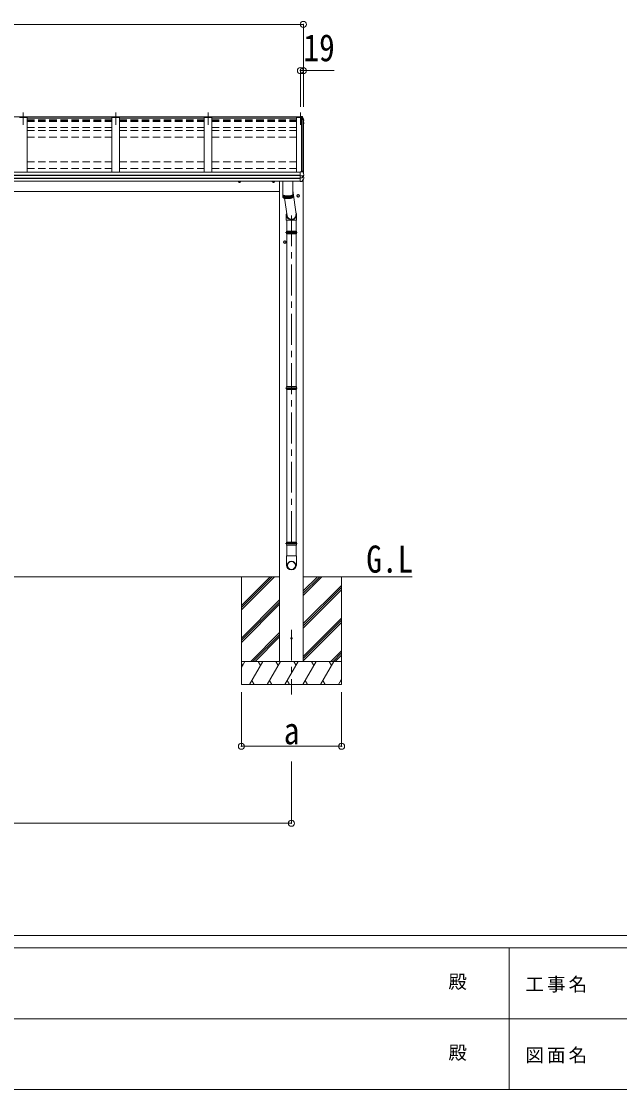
# Model space of a CAD drawing. Units: millimetres at full size, sheet at 1:40; details may follow other scales. Extents: x -11243 to 11243, y -7760 to 7760.
# Drawn here: x -3766 to 119, y -7760 to -826 of the extents above; entities that cross this region are included whole.
import ezdxf
from ezdxf.enums import TextEntityAlignment as Align

# ---------------------------------------------------------------- set-up
doc = ezdxf.new("R2010")
doc.units = ezdxf.units.MM
doc.header["$LTSCALE"] = 40
doc.header["$PDMODE"] = 32
doc.header["$PDSIZE"] = 40
doc.linetypes.add('CHAIN1', pattern=[8, 5, -1, 1, -1])
doc.linetypes.add('DASHED1', pattern=[1.8, 1.2, -0.6])
for name, color, linetype, lineweight in [('0-0_0', 7, 'Continuous', 9), ('0-1_本体', 5, 'CHAIN1', 9), ('0-3_ELV2', 4, 'Continuous', 9), ('0-6_OTH_LINE', 6, 'Continuous', 9), ('0-7_SHAPE', 4, 'Continuous', 9), ('0-9_OUTLINE', 7, 'Continuous', 9), ('F-0_240', 7, 'Continuous', 9)]:
    doc.layers.add(name, color=color, linetype=linetype, lineweight=lineweight)
doc.styles.add('ＭＳ ゴシック', font='')
doc.styles.get('ＭＳ ゴシック').set_extended_font_data('MS Gothic')

msp = doc.modelspace()

# ---------------------------------------------------------------- linework, layer by layer
at = {"layer": '0-0_0'}
for p, q in [((-2088.75, -4430.86), (-7817.75, -4430.86)), ((-2336.75, -4430.86), (-2336.75, -5130.86)), ((-2336.75, -4616.84), (-2150.77, -4430.86)), ((-2336.75, -4630.98), (-2136.63, -4430.86)), ((-2336.75, -4645.12), (-2122.49, -4430.86)), ((-2336.75, -4432.99), (-2334.62, -4430.86)), ((-1227.13, -4430.86), (-1934.75, -4430.86)), ((-1934.75, -4551.49), (-1814.12, -4430.86)), ((-1934.75, -4537.35), (-1828.26, -4430.86)), ((-1934.75, -4523.21), (-1842.4, -4430.86)), ((-1686.75, -4430.86), (-1686.75, -5130.86)), ((-1934.75, -4735.34), (-1686.75, -4487.34)), ((-1934.75, -4749.48), (-1686.75, -4501.48)), ((-1934.75, -4763.62), (-1686.75, -4515.62)), ((-2336.75, -4828.97), (-2088.75, -4580.97)), ((-2336.75, -4843.11), (-2088.75, -4595.11)), ((-2336.75, -4857.25), (-2088.75, -4609.25)), ((-1934.75, -4947.47), (-1686.75, -4699.47)), ((-1934.75, -4961.61), (-1686.75, -4713.61)), ((-1934.75, -4975.75), (-1686.75, -4727.75)), ((-2276.51, -4980.86), (-2088.75, -4793.1)), ((-2262.37, -4980.86), (-2088.75, -4807.24)), ((-2248.23, -4980.86), (-2088.75, -4821.39)), ((-1756.01, -4980.86), (-1686.75, -4911.6)), ((-1686.75, -4980.86), (-2336.75, -4980.86)), ((-2336.75, -5020.95), (-2313.6, -4980.86)), ((-2284.74, -5130.86), (-2198.13, -4980.86)), ((-2213.13, -5006.84), (-2228.14, -4980.86)), ((-2169.27, -5130.86), (-2082.66, -4980.86)), ((-2097.66, -5006.84), (-2112.67, -4980.86)), ((-2053.8, -5130.86), (-1967.19, -4980.86)), ((-1982.19, -5006.84), (-1997.2, -4980.86)), ((-1938.33, -5130.86), (-1851.72, -4980.86)), ((-1866.72, -5006.84), (-1881.72, -4980.86)), ((-1822.86, -5130.86), (-1736.25, -4980.86)), ((-1766.25, -4980.86), (-1751.25, -5006.84)), ((-1741.87, -4980.86), (-1686.75, -4925.74)), ((-1727.73, -4980.86), (-1686.75, -4939.88)), ((-2328.6, -5006.84), (-2336.75, -4992.73)), ((-2336.75, -5130.86), (-1686.75, -5130.86)), ((-2269.74, -5104.88), (-2254.74, -5130.86)), ((-2154.27, -5104.88), (-2139.27, -5130.86)), ((-2038.8, -5104.88), (-2023.8, -5130.86)), ((-1923.33, -5104.88), (-1908.33, -5130.86)), ((-1807.86, -5104.88), (-1792.86, -5130.86)), ((-1707.39, -5130.86), (-1686.75, -5095.12)), ((-1692.39, -5104.88), (-1686.75, -5114.64))]:
    msp.add_line(p, q, dxfattribs=at)
at = {"layer": '0-0_0', "linetype": 'DASHED1'}
msp.add_line((-1934.75, -4980.86), (-2088.75, -4980.86), dxfattribs=at)
at = {"layer": '0-1_本体'}
for p, q in [((-3753.25, -1417.87), (-3753.25, -1497.13)), ((-3153.25, -1417.48), (-3153.25, -1496.74)), ((-2553.25, -1417.48), (-2553.25, -1496.74)), ((-1953.25, -1417.48), (-1953.25, -1496.74)), ((-2011.75, -2084.96), (-2011.75, -4229.57)), ((-2011.75, -4774.91), (-2011.75, -5195.99))]:
    msp.add_line(p, q, dxfattribs=at)
at = {"layer": '0-3_ELV2'}
for p, q in [((-3728.25, -1449.04), (-3778.25, -1449.04)), ((-3728.25, -1449.04), (-3728.25, -1805.3)), ((-3728.25, -1454.44), (-3178.25, -1454.44)), ((-3128.25, -1449.04), (-3178.25, -1449.04)), ((-3178.25, -1449.04), (-3178.25, -1805.3)), ((-3128.25, -1449.04), (-3128.25, -1805.3)), ((-3128.25, -1454.44), (-2578.25, -1454.44)), ((-2528.25, -1449.04), (-2578.25, -1449.04)), ((-2578.25, -1449.04), (-2578.25, -1805.3)), ((-2528.25, -1449.04), (-2528.25, -1805.3)), ((-2528.25, -1454.44), (-1978.25, -1454.44)), ((-1941.37, -1449.04), (-1978.25, -1449.04)), ((-1978.25, -1449.04), (-1978.25, -1805.3)), ((-1956.25, -1445.76), (-1956.25, -1442.9)), ((-1956.25, -1442.9), (-1942.09, -1443.67)), ((-1953.25, -1445.76), (-1956.25, -1445.76)), ((-1953.25, -1445.76), (-1953.25, -1448.99)), ((-1953.25, -1449.04), (-1953.25, -1445.76)), ((-1953.25, -1448), (-1942.42, -1448.6)), ((-1942.42, -1448.99), (-1953.25, -1448.99)), ((-1946.95, -1802.72), (-1946.95, -1449.04)), ((-1942.42, -1448.6), (-1942.05, -1446.13)), ((-1942.42, -1448.6), (-1942.42, -1449.03)), ((-1942.27, -1448.82), (-1942.05, -1447.33)), ((-1941.08, -1448.88), (-1942.27, -1448.82)), ((-1934.25, -1467.59), (-1941.37, -1449.04)), ((-1941.25, -1449.36), (-1941.25, -1797.35)), ((-1934.25, -1467.59), (-1934.25, -1811.87)), ((-1934.25, -1468.62), (-1933.69, -1468.51)), ((-1934.25, -1468.97), (-1933.69, -1468.86)), ((-1932.83, -1470.22), (-1934.25, -1470.49)), ((-1934.25, -1482.28), (-1933.11, -1482.42)), ((-1934.25, -1486.29), (-1932.43, -1486.65)), ((-1933.4, -1487.98), (-1934.25, -1487.82)), ((-1931.78, -1464.93), (-1931.78, -1468.95)), ((-1931.42, -1483.54), (-1931.41, -1483.6)), ((-1931.38, -1483.87), (-1931.38, -1487.92)), ((-1956.25, -1865.75), (-1956.25, -1802.27)), ((-7950.25, -1805.3), (-1956.25, -1805.3)), ((-7950.25, -1824.83), (-1956.25, -1824.83)), ((-7950.25, -1825.73), (-1956.25, -1825.73)), ((-7950.25, -1842.96), (-1956.25, -1842.96)), ((-7950.25, -1844.93), (-1956.25, -1844.93)), ((-7950.25, -1862.95), (-1956.25, -1862.95)), ((-2088.75, -1862.95), (-2088.75, -4980.86)), ((-1956.25, -1827.58), (-1941.46, -1827.68)), ((-1956.25, -1841.44), (-1941.46, -1841.24)), ((-1956.25, -1865.75), (-1944.67, -1865.12)), ((-1943.88, -1864.65), (-1943.89, -1864.67)), ((-1939.8, -1827.59), (-1933.43, -1826.79)), ((-1939.25, -1827.52), (-1939.25, -1841.31)), ((-1939.25, -1835.3), (-1932.02, -1836.71)), ((-1934.75, -1850.37), (-1934.75, -4980.86)), ((-1934.25, -1826.9), (-1934.25, -1836.27)), ((-1932.55, -1826.65), (-1932.48, -1826.64)), ((-1932.55, -1826.65), (-1932.55, -1826.65)), ((-1931.68, -1825.66), (-1931.68, -1819.15)), ((-1931.21, -1844.21), (-1931.21, -1837.68)), ((-7817.75, -1930.86), (-2088.75, -1930.86))]:
    msp.add_line(p, q, dxfattribs=at)
at = {"layer": '0-3_ELV2', "linetype": 'DASHED1'}
for p, q in [((-3728.25, -1464.56), (-3178.25, -1464.56)), ((-3728.25, -1469.4), (-3178.25, -1469.4)), ((-3728.25, -1470.94), (-3178.25, -1470.94)), ((-3728.25, -1472.9), (-3178.25, -1472.9)), ((-3728.25, -1476.67), (-3178.25, -1476.67)), ((-3728.25, -1513.98), (-3178.25, -1513.98)), ((-3128.25, -1464.56), (-2578.25, -1464.56)), ((-3128.25, -1469.4), (-2578.25, -1469.4)), ((-3128.25, -1470.94), (-2578.25, -1470.94)), ((-3128.25, -1472.9), (-2578.25, -1472.9)), ((-3128.25, -1476.67), (-2578.25, -1476.67)), ((-3128.25, -1513.98), (-2578.25, -1513.98)), ((-2528.25, -1464.56), (-1978.25, -1464.56)), ((-2528.25, -1469.4), (-1978.25, -1469.4)), ((-2528.25, -1470.94), (-1978.25, -1470.94)), ((-2528.25, -1472.9), (-1978.25, -1472.9)), ((-2528.25, -1476.67), (-1978.25, -1476.67)), ((-2528.25, -1513.98), (-1978.25, -1513.98)), ((-3728.25, -1535.13), (-3178.25, -1535.13)), ((-3728.25, -1577.65), (-3178.25, -1577.65)), ((-3128.25, -1535.13), (-2578.25, -1535.13)), ((-3128.25, -1577.65), (-2578.25, -1577.65)), ((-2528.25, -1535.13), (-1978.25, -1535.13)), ((-2528.25, -1577.65), (-1978.25, -1577.65)), ((-3728.25, -1737.92), (-3178.25, -1737.92)), ((-3728.25, -1780.44), (-3178.25, -1780.44)), ((-3128.25, -1737.92), (-2578.25, -1737.92)), ((-3128.25, -1780.44), (-2578.25, -1780.44)), ((-2528.25, -1737.92), (-1978.25, -1737.92)), ((-2528.25, -1780.44), (-1978.25, -1780.44))]:
    msp.add_line(p, q, dxfattribs=at)
at = {"layer": '0-3_ELV2'}
for points in [[(-7953.25, -1449.04), (-7953.25, -1445.76), (-1953.25, -1445.76)], [(-1956.25, -1445.33), (-1942.05, -1446.13), (-1942.05, -1447.33), (-1940.93, -1447.39)], [(-1942.36, -1449.03), (-1942.27, -1448.47), (-1942.27, -1448.82)], [(-1939.45, -1444.88), (-1935.2, -1455.49), (-1931.85, -1464.44), (-1931.79, -1464.71), (-1931.78, -1464.77)], [(-1939.45, -1448.45), (-1938.45, -1450.94), (-1937.47, -1453.44), (-1936.5, -1455.94), (-1935.54, -1458.44), (-1934.6, -1460.95), (-1933.67, -1463.47), (-1932.75, -1465.99), (-1931.85, -1468.51)], [(-1931.55, -1488.56), (-1933.01, -1491.11), (-1934.25, -1493.23)], [(-1931.79, -1464.77), (-1931.78, -1464.88), (-1931.78, -1464.93)], [(-1931.41, -1483.56), (-1931.38, -1483.73), (-1931.38, -1483.87)], [(-1956.25, -1802.27), (-1942.25, -1802.95), (-1942.25, -1797.3), (-1940.49, -1797.39)], [(-1939.61, -1798.02), (-1938.58, -1800.6), (-1937.56, -1803.18), (-1936.55, -1805.78), (-1935.56, -1808.38), (-1934.58, -1810.98), (-1933.62, -1813.59), (-1932.67, -1816.2), (-1931.74, -1818.82)], [(-2349.24, -1870.65), (-2355.74, -1866.9), (-2355.74, -1862.95)], [(-2349.24, -1870.65), (-2342.74, -1866.9), (-2342.74, -1862.95)], [(-2129.25, -1870.65), (-2135.75, -1866.9), (-2135.75, -1862.95)], [(-2129.25, -1870.65), (-2122.75, -1866.9), (-2122.75, -1862.95)], [(-1939.8, -1827.59), (-1940.05, -1827.61), (-1940.2, -1827.63)], [(-1935.03, -1826.88), (-1933.79, -1826.83), (-1932.55, -1826.65)], [(-1931.74, -1818.82), (-1931.69, -1819.03), (-1931.68, -1819.15)], [(-1967.75, -1965.65), (-1974.25, -1961.9), (-1974.25, -1954.4), (-1967.75, -1950.64)], [(-1967.75, -1965.65), (-1961.25, -1961.9), (-1961.25, -1954.4), (-1967.75, -1950.64)], [(-2054.75, -2265.65), (-2061.25, -2261.9), (-2061.25, -2254.4), (-2054.75, -2250.64)], [(-2054.75, -2265.65), (-2048.25, -2261.9), (-2048.25, -2254.4), (-2054.75, -2250.64)]]:
    msp.add_lwpolyline(points, dxfattribs=at)
for centre, radius in [((-1967.75, -1958.15), 8.5), ((-1967.75, -1958.15), 7.7), ((-1967.75, -1958.15), 6.5), ((-2054.75, -2258.15), 8.5), ((-2054.75, -2258.15), 7.7), ((-2054.75, -2258.15), 6.5), ((-2011.75, -4830.86), 5)]:
    msp.add_circle(centre, radius, dxfattribs=at)
for centre, radius, start, end in [((-1941.67, -1446.26), 2.62, 31.83445, 99.24), ((-1941.09, -1449.18), 0.3, 21.99494, 87.04231), ((-1941.02, -1449.09), 1.7, 22.00225, 87.0423), ((-2403.19, -1635.44), 498.52, 19.56907, 21.95354), ((-2366.01, -1239.66), 499.04, 329.90411, 330.14673), ((-2366.01, -1240.01), 499.04, 329.90411, 330.14673), ((-1933.74, -1468.22), 0.3, 280.95393, 327.06409), ((-1933.74, -1468.57), 0.299, 280.88931, 19.51522), ((-1933.46, -1488.28), 0.299, 330.19129, 79.12168), ((-1933.13, -1484.75), 2.32, 60.30373, 87.34859), ((-1933.07, -1468.95), 1.3, 280.88938, 19.44863), ((-1932.68, -1483.83), 1.3, 10.02543, 80.23195), ((-1932.67, -1487.92), 1.3, 330.27138, 79.1216), ((-1940.54, -1798.39), 1, 22.05378, 87.04045), ((-2349.24, -1863.15), 8.5, 178.68472, 1.31528), ((-2349.24, -1863.15), 7.7, 178.54804, 1.45196), ((-2349.24, -1863.15), 6.5, 178.27976, 1.72024), ((-2129.25, -1863.15), 8.5, 178.68482, 1.31518), ((-2129.25, -1863.15), 7.7, 178.54815, 1.45185), ((-2129.25, -1863.15), 6.5, 178.27991, 1.72009), ((-1944.72, -1864.12), 1, 273.10735, 326.38063), ((-2326.15, -1610.51), 459.05, 326.38357, 329.32444), ((-1938.91, -1824.96), 16.37, 265.48312, 268.58725), ((-1932.68, -1825.66), 1, 281.45361, 0), ((-1932.21, -1837.69), 0.998, 0.05121, 79.086), ((-1932.21, -1844.21), 1, 329.32149, 0)]:
    msp.add_arc(centre, radius, start, end, dxfattribs=at)
for centre, major_axis, ratio, start_param, end_param in [((-1940.1, -1820.07), (-9.96, -2.12), 0.734427, 1.2806875, 1.4059912), ((-1940.1, -1848.84), (-9.97, 1.96), 0.736539, 4.8664216, 4.9917253), ((-1940.25, -1841.12), (-1, 0.195), 0.067217, 2.8005545, 3.1546872)]:
    msp.add_ellipse(centre, major_axis=major_axis, ratio=ratio, start_param=start_param, end_param=end_param, dxfattribs=at)
at = {"layer": '0-6_OTH_LINE'}
for p, q in [((-7972.25, -845.76), (-1934.25, -845.76)), ((-1934.25, -845.76), (-1934.25, -1381.23)), ((-1953.25, -1145.76), (-1953.25, -1381.23)), ((-1953.25, -1145.76), (-1934.25, -1145.76)), ((-1934.25, -1145.76), (-1934.25, -1381.23)), ((-1934.25, -1145.76), (-1734.03, -1145.76)), ((-2336.75, -5530.84), (-2336.75, -5180.86)), ((-1686.75, -5530.84), (-1686.75, -5180.86)), ((-2336.75, -5530.84), (-1686.75, -5530.84)), ((-2011.75, -6030.86), (-2011.75, -5630.86)), ((-7894.75, -6030.86), (-2011.75, -6030.86))]:
    msp.add_line(p, q, dxfattribs=at)
for p in [(-1934.25, -845.76), (-1953.25, -1145.76), (-1934.25, -1145.76), (-2336.75, -5530.84), (-1686.75, -5530.84), (-2011.75, -6030.86)]:
    msp.add_point(p, dxfattribs=at)
at = {"layer": '0-9_OUTLINE'}
for p, q in [((-2067.75, -1862.95), (-2067.75, -1951.06)), ((-2003.75, -1951.06), (-2003.75, -1862.95)), ((-2003.75, -1923.82), (-1982.1, -2077.05)), ((-2067.75, -1952.02), (-2067.75, -1967.48)), ((-2067.17, -1969.03), (-2067.17, -1953.58)), ((-2065.94, -1954.76), (-2065.94, -1970.22)), ((-2064.12, -1971.31), (-2064.12, -1955.85)), ((-2061.75, -1956.85), (-2061.75, -1972.31)), ((-2058.89, -1973.2), (-2058.89, -1957.75)), ((-2057.45, -1973.57), (-2040.11, -2088.7)), ((-2055.57, -1973.98), (-2055.57, -1958.53)), ((-2051.87, -1959.18), (-2051.87, -1974.63)), ((-2047.85, -1959.69), (-2047.85, -1975.14)), ((-2043.61, -1960.05), (-2043.61, -1975.5)), ((-2039.21, -1960.25), (-2039.21, -1975.71)), ((-2034.75, -1960.3), (-2034.75, -1975.75)), ((-2030.31, -1960.18), (-2030.31, -1975.64)), ((-2025.98, -1959.91), (-2025.98, -1975.36)), ((-2021.84, -1959.48), (-2021.84, -1974.93)), ((-2017.97, -1958.91), (-2017.97, -1974.36)), ((-2014.45, -1958.2), (-2014.45, -1973.66)), ((-2011.35, -1957.38), (-2011.35, -1972.83)), ((-2008.73, -1956.46), (-2008.73, -1971.91)), ((-2006.63, -1955.46), (-2006.63, -1970.91)), ((-2005.11, -1954.4), (-2005.11, -1969.86)), ((-2003.75, -1967.48), (-2003.75, -1952.02)), ((-2045.14, -2084.44), (-2045.14, -2116.03)), ((-1979.14, -2116.03), (-2045.14, -2116.03)), ((-2041.75, -2116.03), (-2041.75, -2186.9)), ((-1981.75, -2116.03), (-1981.75, -2186.9)), ((-1979.14, -2084.86), (-1979.14, -2116.03)), ((-2049.75, -2195.9), (-1973.75, -2195.9)), ((-2044.35, -2188.9), (-1979.15, -2188.9)), ((-2044.35, -2202.9), (-1979.15, -2202.9)), ((-2043.75, -2186.9), (-1979.75, -2186.9)), ((-2043.75, -2186.9), (-2043.75, -2188.9)), ((-2043.75, -2202.9), (-2043.75, -2204.9)), ((-2043.75, -2204.9), (-1979.75, -2204.9)), ((-2041.75, -2204.9), (-2041.75, -3196.87)), ((-1981.75, -2204.9), (-1981.75, -3196.87)), ((-1979.75, -2186.9), (-1979.75, -2188.9)), ((-1979.75, -2202.9), (-1979.75, -2204.9)), ((-2049.75, -3205.87), (-1973.75, -3205.87)), ((-2044.35, -3198.87), (-1979.15, -3198.87)), ((-2044.35, -3212.87), (-1979.15, -3212.87)), ((-2043.75, -3196.87), (-1979.75, -3196.87)), ((-2043.75, -3196.87), (-2043.75, -3198.87)), ((-2043.75, -3212.87), (-2043.75, -3214.87)), ((-2043.75, -3214.87), (-1979.75, -3214.87)), ((-2041.75, -3214.87), (-2041.75, -4206.85)), ((-1981.75, -3214.87), (-1981.75, -4206.85)), ((-1979.75, -3196.87), (-1979.75, -3198.87)), ((-1979.75, -3212.87), (-1979.75, -3214.87)), ((-2049.75, -4215.85), (-1973.75, -4215.85)), ((-2044.35, -4208.85), (-1979.15, -4208.85)), ((-2044.35, -4222.85), (-1979.15, -4222.85)), ((-2043.75, -4206.85), (-1979.75, -4206.85)), ((-2043.75, -4206.85), (-2043.75, -4208.85)), ((-2043.75, -4222.85), (-2043.75, -4224.85)), ((-2043.75, -4224.85), (-1979.75, -4224.85)), ((-2041.75, -4224.85), (-2041.75, -4295.85)), ((-1981.75, -4224.85), (-1981.75, -4295.85)), ((-1979.75, -4206.85), (-1979.75, -4208.85)), ((-1979.75, -4222.85), (-1979.75, -4224.85)), ((-1979.9, -4295.85), (-2043.6, -4295.85)), ((-2043.6, -4295.85), (-2043.6, -4355.12)), ((-1979.9, -4295.85), (-1979.9, -4355.12))]:
    msp.add_line(p, q, dxfattribs=at)
for points in [[(-2067.75, -1951.06), (-2067.75, -1951.2), (-2067.64, -1951.76), (-2067.38, -1952.31), (-2066.98, -1952.86), (-2066.44, -1953.4), (-2065.76, -1953.94), (-2064.94, -1954.45), (-2063.99, -1954.96), (-2062.91, -1955.44), (-2061.7, -1955.9), (-2060.38, -1956.35), (-2058.95, -1956.76), (-2057.4, -1957.16), (-2055.76, -1957.52), (-2054.03, -1957.86), (-2052.22, -1958.16), (-2050.33, -1958.43), (-2048.37, -1958.67), (-2046.36, -1958.87), (-2044.3, -1959.04), (-2042.19, -1959.17), (-2040.06, -1959.27), (-2037.91, -1959.32), (-2035.75, -1959.34)], [(-2067.7, -1951.54), (-2067.71, -1951.61), (-2067.75, -1952.16), (-2067.64, -1952.72), (-2067.38, -1953.28), (-2066.98, -1953.83), (-2066.44, -1954.37), (-2065.76, -1954.9), (-2064.94, -1955.42), (-2063.99, -1955.92), (-2062.91, -1956.41), (-2061.7, -1956.87), (-2060.38, -1957.31), (-2058.95, -1957.73), (-2057.4, -1958.12), (-2055.76, -1958.49), (-2054.03, -1958.82), (-2052.22, -1959.13), (-2050.33, -1959.4), (-2048.37, -1959.64), (-2046.36, -1959.84), (-2044.3, -1960.01), (-2042.19, -1960.14), (-2040.06, -1960.23), (-2037.91, -1960.29), (-2035.75, -1960.31)], [(-2067.75, -1967.48), (-2067.75, -1967.62), (-2067.64, -1968.18), (-2067.38, -1968.73), (-2066.98, -1969.28), (-2066.44, -1969.82), (-2065.76, -1970.36), (-2064.94, -1970.87), (-2063.99, -1971.38), (-2062.91, -1971.86), (-2061.7, -1972.32), (-2060.38, -1972.77), (-2058.95, -1973.19), (-2057.4, -1973.58), (-2055.76, -1973.94), (-2054.03, -1974.28), (-2052.22, -1974.58), (-2050.33, -1974.85), (-2048.37, -1975.09), (-2046.36, -1975.29), (-2044.3, -1975.46), (-2042.19, -1975.59), (-2040.06, -1975.69), (-2037.91, -1975.74), (-2035.75, -1975.76)], [(-2066.05, -1953.73), (-2065.6, -1954.19), (-2064.96, -1954.71), (-2064.19, -1955.22), (-2063.28, -1955.72), (-2062.24, -1956.19), (-2061.08, -1956.65), (-2059.8, -1957.09), (-2058.41, -1957.5), (-2056.91, -1957.89), (-2055.32, -1958.25), (-2053.63, -1958.58), (-2051.86, -1958.88), (-2050.01, -1959.15), (-2048.1, -1959.38), (-2046.13, -1959.58), (-2044.12, -1959.75), (-2042.06, -1959.88), (-2039.97, -1959.97), (-2037.87, -1960.03), (-2035.75, -1960.05)], [(-2035.75, -1959.34), (-2033.59, -1959.32), (-2031.44, -1959.27), (-2029.31, -1959.17), (-2027.21, -1959.04), (-2025.15, -1958.87), (-2023.13, -1958.67), (-2021.18, -1958.43), (-2019.29, -1958.16), (-2017.47, -1957.86), (-2015.74, -1957.52), (-2014.1, -1957.16), (-2012.56, -1956.76), (-2011.12, -1956.35), (-2009.8, -1955.9), (-2008.6, -1955.44), (-2007.51, -1954.96), (-2006.56, -1954.45), (-2005.74, -1953.94), (-2005.06, -1953.4), (-2004.52, -1952.86), (-2004.12, -1952.31), (-2003.87, -1951.76), (-2003.76, -1951.2), (-2003.75, -1951.06)], [(-2035.75, -1960.31), (-2033.59, -1960.29), (-2031.44, -1960.23), (-2029.31, -1960.14), (-2027.21, -1960.01), (-2025.15, -1959.84), (-2023.13, -1959.64), (-2021.18, -1959.4), (-2019.29, -1959.13), (-2017.47, -1958.82), (-2015.74, -1958.49), (-2014.1, -1958.12), (-2012.56, -1957.73), (-2011.12, -1957.31), (-2009.8, -1956.87), (-2008.6, -1956.41), (-2007.51, -1955.92), (-2006.56, -1955.42), (-2005.74, -1954.9), (-2005.06, -1954.37), (-2004.52, -1953.83), (-2004.12, -1953.28), (-2003.87, -1952.72), (-2003.76, -1952.16), (-2003.79, -1951.61), (-2003.81, -1951.54)], [(-2035.75, -1960.05), (-2033.64, -1960.03), (-2031.53, -1959.97), (-2029.45, -1959.88), (-2027.39, -1959.75), (-2025.37, -1959.58), (-2023.4, -1959.38), (-2021.49, -1959.15), (-2019.65, -1958.88), (-2017.88, -1958.58), (-2016.19, -1958.25), (-2014.59, -1957.89), (-2013.1, -1957.5), (-2011.71, -1957.09), (-2010.43, -1956.65), (-2009.27, -1956.19), (-2008.23, -1955.72), (-2007.32, -1955.22), (-2006.54, -1954.71), (-2005.9, -1954.19), (-2005.46, -1953.73)], [(-2035.75, -1975.76), (-2033.59, -1975.74), (-2031.44, -1975.69), (-2029.31, -1975.59), (-2027.21, -1975.46), (-2025.15, -1975.29), (-2023.13, -1975.09), (-2021.18, -1974.85), (-2019.29, -1974.58), (-2017.47, -1974.28), (-2015.74, -1973.94), (-2014.1, -1973.58), (-2012.56, -1973.19), (-2011.12, -1972.77), (-2009.8, -1972.32), (-2008.6, -1971.86), (-2007.51, -1971.38), (-2006.56, -1970.87), (-2005.74, -1970.36), (-2005.06, -1969.82), (-2004.52, -1969.28), (-2004.12, -1968.73), (-2003.87, -1968.18), (-2003.76, -1967.62), (-2003.75, -1967.48)]]:
    msp.add_lwpolyline(points, dxfattribs=at)
for centre, radius, start, end in [((-2017.5, -2195.9), 27.75, 165.38919, 194.61079), ((-2006, -2195.9), 27.75, 0, 14.61083), ((-2006, -2195.9), 27.75, 345.38917, 0), ((-2017.5, -3205.87), 27.75, 165.38919, 194.61079), ((-2006, -3205.87), 27.75, 0, 14.61083), ((-2006, -3205.87), 27.75, 345.38917, 0), ((-2017.5, -4215.85), 27.75, 165.38919, 194.61079), ((-2006, -4215.85), 27.75, 0, 14.61083), ((-2006, -4215.85), 27.75, 345.38917, 0), ((-2012.6, -4355.12), 31, 180, 270), ((-2010.9, -4355.12), 31, 270, 0)]:
    msp.add_arc(centre, radius, start, end, dxfattribs=at)
for centre, major_axis, ratio, start_param, end_param in [((-2012.14, -2081.35), (-33, -3.09), 0.972144, 5.8034438, 9.8593375), ((-2012.08, -2081.34), (-2.75, 29.4), 0.995638, 1.5707963, 4.7150999)]:
    msp.add_ellipse(centre, major_axis=major_axis, ratio=ratio, start_param=start_param, end_param=end_param, dxfattribs=at)
for major_axis in [(-28.29, 0), (-25.83, 0)]:
    msp.add_ellipse((-2011.75, -4357.94), major_axis=major_axis, ratio=0.996195, dxfattribs=at)
at = {"layer": 'F-0_240', "color": 5}
for p, q in [((-11242.74, -6760), (10677.26, -6760)), ((-11242.74, -6840), (7121.58, -6840)), ((-598.42, -6840), (-598.42, -7760)), ((-4598.42, -7300), (3601.58, -7300)), ((-11242.74, -7760), (10677.26, -7760))]:
    msp.add_line(p, q, dxfattribs=at)

# ---------------------------------------------------------------- texts
at = {"layer": '0-6_OTH_LINE', "color": 7, "style": 'ＭＳ ゴシック', "width": 0.85}
for s, p in [('19', (-1934.35, -1137.35)), ('a', (-2061.75, -5570.84))]:
    msp.add_text(s, height=176, dxfattribs=at).set_placement(p, align=Align.BOTTOM_LEFT)
at = {"layer": '0-7_SHAPE', "color": 7, "style": 'ＭＳ ゴシック', "width": 0.85}
msp.add_text('G.L', height=176, dxfattribs=at).set_placement((-1526.15, -4457.14), align=Align.BOTTOM_LEFT)
at = {"layer": 'F-0_240', "style": 'ＭＳ ゴシック'}
for p in [(-992.7, -7130), (-992.7, -7590)]:
    msp.add_text('殿', height=87.98, dxfattribs=at).set_placement(p, align=Align.BOTTOM_LEFT)
at = {"layer": 'F-0_240', "char_height": 87.98, "attachment_point": 7, "style": 'ＭＳ ゴシック'}
for s, insert in [('\\T1.17;工事名', (-492.95, -7130)), ('\\T1.17;図面名', (-492.95, -7590))]:
    msp.add_mtext(s, dxfattribs=dict(at, insert=insert))

doc.saveas('drawing.dxf')
